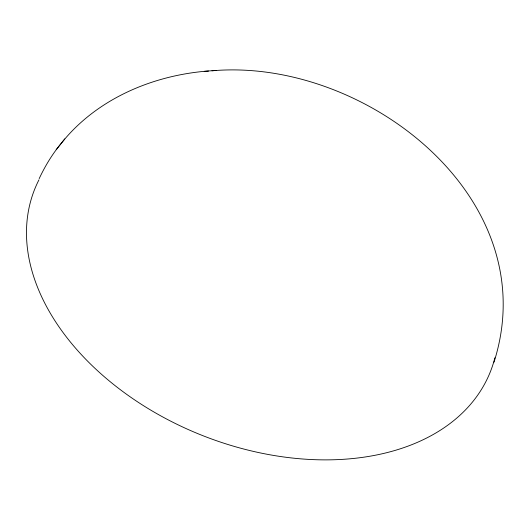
<?xml version="1.0" encoding="UTF-8"?>
<svg xmlns="http://www.w3.org/2000/svg" width="530" height="530" viewBox="0 0 530 530"><rect width="100%" height="100%" fill="white"/><g stroke="black" fill="none" stroke-linecap="round" stroke-linejoin="round"><path stroke-width="0.79" d="M493.98 362.228C546.503 197.61 364.07 57.253 211.954 70.801M39.187 178.623C44.891 166.493 51.827 154.853 60.334 144.478M60.692 144.047C97.573 97.142 157.503 73.14 216.061 70.516M56.213 149.679L64.779 138.893M204.196 71.371L208.535 71.066M494.901 357.743A245.436 166.129 21.9 0 1 203.944 436.097A245.436 166.129 21.9 0 1 38.968 179.809"/></g></svg>
